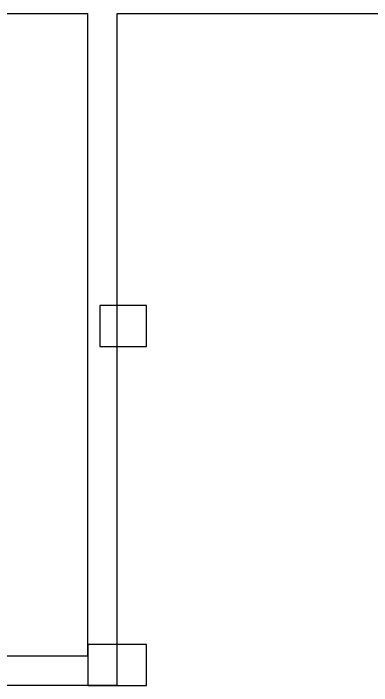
# Model space of a CAD drawing. Header units: metres. Extents: x -107920 to 223280, y -14950 to 38746.
# Drawn here: x 189805 to 195930, y 9950 to 21450 of the extents above; entities that cross this region are included whole.
import ezdxf

# ---------------------------------------------------------------- set-up
doc = ezdxf.new("R2010")
doc.units = ezdxf.units.M
doc.layers.add('06A_结构柱', color=4, linetype='Continuous')
doc.layers.add('07A_结构墙', color=5, linetype='Continuous')

msp = doc.modelspace()

# ---------------------------------------------------------------- linework, layer by layer
at = {"layer": '06A_结构柱'}
for p, q in [((192080, 16450, 0), (191280, 16450, 0)), ((191280, 16450, 0), (191280, 15750, 0)), ((192080, 15750, 0), (192080, 16450, 0)), ((191280, 15750, 0), (192080, 15750, 0)), ((192080, 10650, 0), (191080, 10650, 0)), ((191080, 10650, 0), (191080, 9950, 0)), ((192080, 9950, 0), (192080, 10650, 0)), ((191080, 9950, 0), (192080, 9950, 0))]:
    msp.add_line(p, q, dxfattribs=at)
at = {"layer": '07A_结构墙'}
for p, q in [((186780, 21450), (191080, 21450)), ((191080, 10450), (191080, 21450)), ((191580, 9950), (191580, 21450)), ((191580, 21450), (195930, 21450)), ((195930, 21450), (203380, 21450)), ((191080, 10450), (183680, 10450)), ((191580, 9950), (183680, 9950))]:
    msp.add_line(p, q, dxfattribs=at)

doc.saveas('drawing.dxf')
